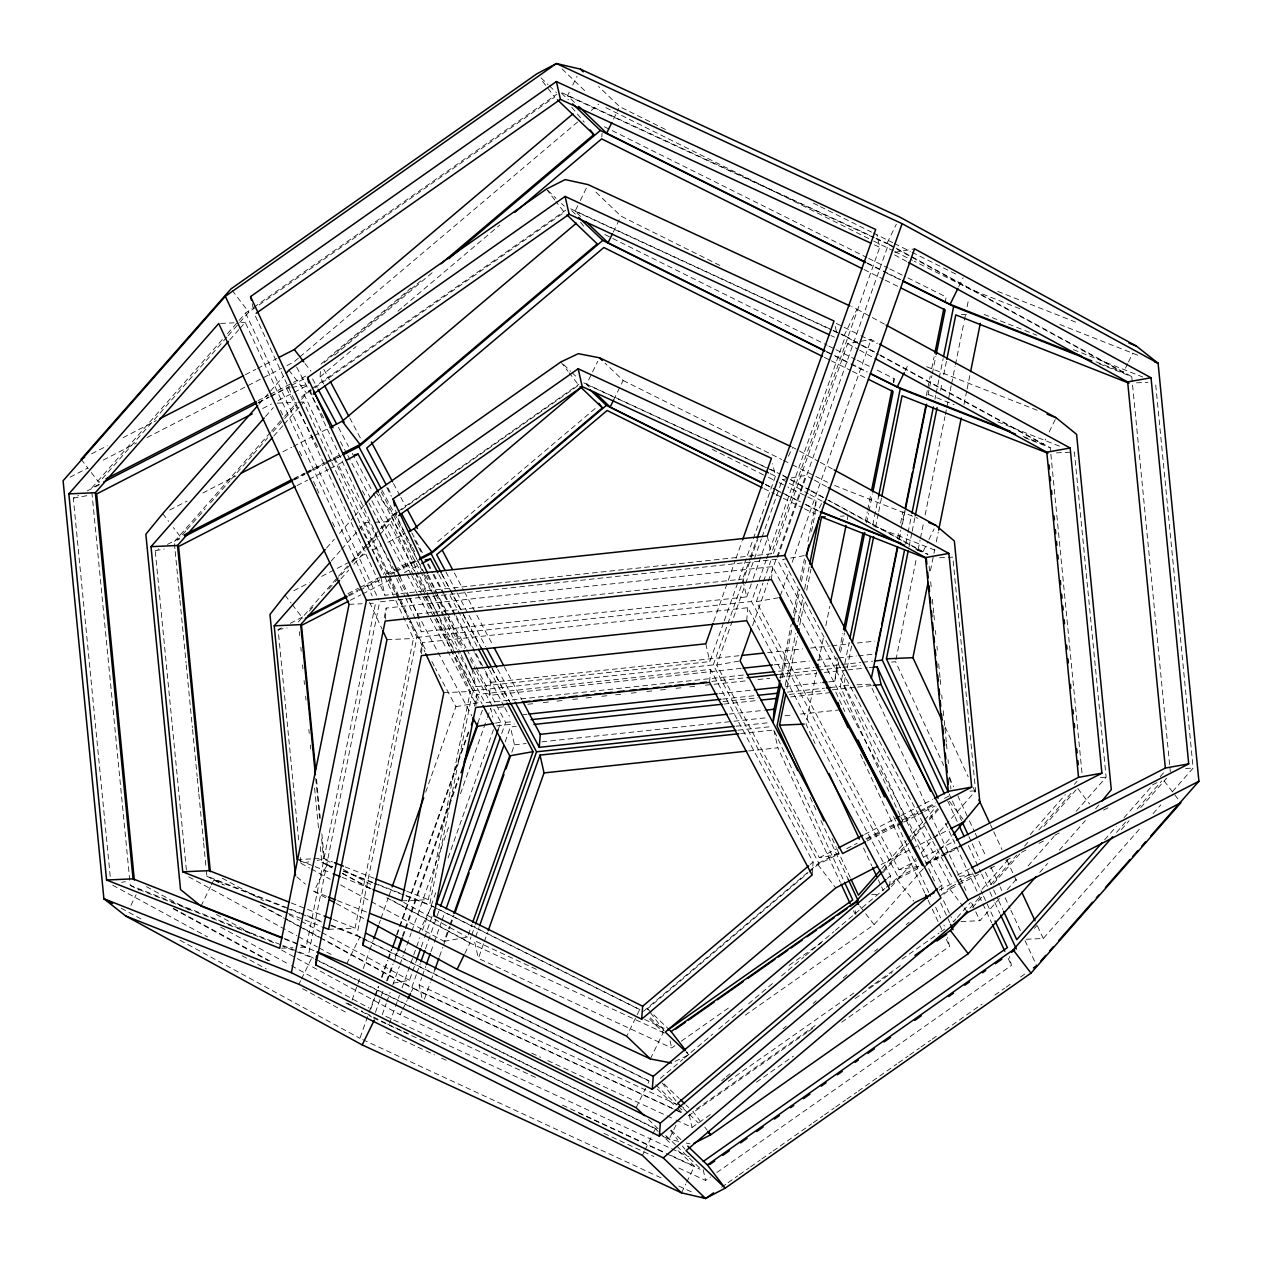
<?xml version="1.0" encoding="UTF-8"?>
<svg xmlns="http://www.w3.org/2000/svg" width="1262" height="1262" viewBox="0 0 1262 1262"><rect width="100%" height="100%" fill="white"/><g stroke="black" fill="none" stroke-linecap="round" stroke-linejoin="round"><path stroke-width="0.75" stroke-dasharray="5 3.75" d="M323.719 384.027L320.012 377.07L320.453 371.501M385.304 619.2L386.172 608.079L772.533 566.622L941.988 884.93L941.547 890.499M421.524 653.763L422.407 642.642L747.751 607.716L890.451 875.781L889.426 888.763M475.853 705.6L476.736 694.479L710.585 669.381L813.138 862.056L812.113 875.023M741.188 668.371L489.467 695.378L490.492 682.411L484.009 670.232M601.8 137.022L602.084 133.315M709.559 682.363L710.585 669.381M746.725 620.699L747.751 607.716M771.508 579.589L772.533 566.622M811.561 531.397L815.063 514.044L816.088 501.061L787.882 487.022M828.85 681.874L834.734 681.243L837.7 658.606M893.843 382.339L894.143 378.632L874.74 368.961M300.545 947.352L306.209 947.099L375.555 603.157L369.876 603.41M313.623 958.205L308.354 955.586L379.657 601.864L776.998 559.224L951.264 886.587L939.259 896.73M384.232 617.749L386.172 608.079M328.577 929.305L355.064 928.138L413.447 638.493L393.649 595.822M360.38 937.019L356.862 935.268L416.902 637.405L409.44 621.314M420.451 652.296L422.407 642.642M401.852 900.863L428.339 899.68L470.3 691.497L434.964 615.367M639.944 1009.568L429.632 904.807L472.777 690.708L456.229 655.041M474.402 706.042L476.736 694.479M780.326 678.404L791.211 624.438M793.546 612.875L798.594 587.808M800.155 580.094L804.43 558.892M807.917 541.54L816.088 501.061M782.03 677.883L792.142 627.766M794.461 616.203L799.903 589.228M801.465 581.514L805.74 560.312M785.201 685.487L795.707 633.414M798.041 621.835L803.089 596.768M804.651 589.038L809.305 565.897M786.904 688.579L797.395 636.537M799.729 624.974L804.399 601.832M806.733 590.269L810.993 569.067M816.498 671.983L806.008 724.025L815.047 743.507M818.833 660.42L823.881 635.354M825.837 625.715L829.718 606.438M847.196 519.707L847.985 515.842M839.262 650.876L842.764 633.508M865.338 521.506L867.278 511.851M867.672 509.927L870.78 494.483M893.354 382.481L894.143 378.632M834.734 681.243L838.615 661.935M840.571 652.28L844.467 632.972M866.647 522.91L868.587 513.255M868.982 511.315L872.484 493.947M899.98 815.236L840.224 686.481L843.316 671.1M844.877 663.418L849.137 642.279M872.768 525.055L878.573 496.234M934.448 880.986L843.679 685.392L845.619 675.738M847.181 668.008L851.85 644.835M875.591 527.059L878.32 513.539M878.715 511.599L881.444 498.096M897.487 538.527L899.049 530.797M900.611 523.067L902.945 511.473M926.308 395.542L927.475 389.753M927.87 387.813L930.204 376.218M931.766 368.488L934.101 356.894M945.017 302.785L946.184 296.996L907.425 277.687M898.796 539.915L900.752 530.261M901.147 528.321L904.649 510.936M928.012 394.99L931.908 375.666M932.302 373.741L935.805 356.357M899.364 539.395L900.91 531.665M902.472 523.935L905.201 510.432M905.722 544.159L907.662 534.504M908.056 532.564L911.558 515.18M934.953 399.202L935.726 395.337M936.12 393.397L938.849 379.878M939.228 377.937L943.124 358.613M909.034 546.777L911.763 533.242M912.158 531.318L914.887 517.783M940.6 390.258L942.146 382.528M943.708 374.798L946.437 361.279M895.957 659.742L916.575 557.504M918.121 549.775L920.077 540.136M920.455 538.211L923.579 522.768M925.125 515.054L944.954 416.665M945.348 414.741L946.516 408.951M946.91 407.011L948.077 401.237M948.456 399.297L951.185 385.793M951.58 383.869L955.066 366.501M955.46 364.576L964.026 322.125M964.405 320.201L965.572 314.412M967.134 306.698L968.68 298.984M930.457 570.708L933.58 555.248M933.975 553.324L934.748 549.459M936.309 541.729L938.25 532.059M963.963 404.534L966.692 391.015M967.086 389.075L970.194 373.615M352.051 1000.167L360.601 976.015M363.235 968.601L369.151 951.879M369.813 950.018L373.095 940.726M379.01 924.021L380.319 920.298M380.982 918.452L388.207 898.008M388.87 896.162L391.504 888.732M425.688 792.142L455.913 706.704L435.548 668.434M661.036 1177.84L359.907 1038.326L368.425 1014.222M369.088 1012.376L374.341 997.548M374.988 995.686L378.269 986.427M381.55 977.151L387.45 960.477M388.112 958.631L391.394 949.355M396.631 934.527L468.786 730.651M370.823 1009.001L374.767 997.848M375.429 996.002L378.71 986.71M381.992 977.419L387.923 960.713M388.57 958.852L391.867 949.56M397.12 934.7L468.77 732.26M375.429 1012.392L383.964 988.288M386.582 980.874L392.482 964.184M395.116 956.77L396.426 953.062M402.326 936.388L458.753 776.935M477.777 723.173L482.384 710.206M387.418 980.716L393.334 964.01M393.981 962.149L397.278 952.857M403.193 936.152L405.165 930.583M405.812 928.722L459.037 778.338M382.26 1014.695L386.204 1003.542M386.85 1001.697L390.147 992.405M392.782 984.975L399.344 966.408M400.007 964.547L403.288 955.255M403.95 953.409L411.175 932.965M411.838 931.119L449.304 825.253M460.488 793.672L486.769 719.372M487.432 717.526L490.713 708.234L492.732 717.147M389.564 1023.23L394.832 1008.37M395.479 1006.508L399.423 995.355M402.057 987.925L419.804 937.792M422.439 930.362L436.904 889.489M448.073 857.923L493.426 729.767M393.287 983.145L409.472 980.258L416.697 959.83M421.303 946.831L423.922 939.417M424.584 937.556L432.472 915.281M498.174 729.61L500.809 722.179L493.442 708.345M681.101 1112.611L411.68 987.799L416.286 974.8M416.949 972.955L420.23 963.663M425.483 948.819L439.933 907.993M501.677 733.522L505.62 722.385L496.392 705.048M421.918 997.516L419.094 985.054L421.729 977.624M422.376 975.763L425.673 966.487M430.926 951.627L433.56 944.213M434.207 942.351L441.432 921.923M442.094 920.077L444.729 912.647M505.179 741.835L510.432 726.975L516.316 726.344M340.598 884.899L444.066 941.31L449.319 926.466M449.982 924.62L453.263 915.344M424.442 999.157L430.358 982.451M431.005 980.59L434.948 969.453M439.555 956.454L442.836 947.163M443.498 945.317L450.061 926.75M450.723 924.888L454.005 915.613M511.836 752.215L514.454 744.801L510.432 726.975M444.066 941.31L467.445 937.145L472.035 924.163M664.254 1033.01L469.038 942.556L470.994 937.003M471.657 935.158L474.938 925.898M475.664 936.877L478.945 927.602M674.886 1045.677L671.652 1047.949L478.377 958.41L483.63 943.566M484.292 941.704L487.574 932.429M713.677 621.535L735.336 560.312M735.998 558.467L741.898 541.777M461.182 654.836L475.979 686.702L709.828 661.603L723.599 622.655M724.262 620.794L738.049 581.845M738.712 579.984L775.467 476.121L772.644 463.643M405.67 598.03L421.35 631.82L746.694 596.894L742.671 579.084L749.896 558.656M750.559 556.81L756.474 540.104M809.762 870.654L818.754 863.05L713.282 664.9L741.472 585.268M742.119 583.407L757.847 538.969M839.072 854.185L819.306 857.718L716.737 665.058L744.974 585.284M745.621 583.438L761.38 538.921M762.043 537.06L782.393 479.56L805.755 475.395L812.649 479.15M746.694 596.894L752.609 580.189M753.272 578.343L767.722 537.486M886.287 887.296L898.26 877.169L751.505 601.485L765.955 560.659M766.618 558.798L845.445 336.086L832.952 330.297M255.429 316.178L384.926 595.238L771.287 553.766L879.74 247.305L876.932 234.842M918.783 866.221L899.017 869.755L756.317 601.69L762.895 583.123M763.557 581.277L770.782 560.849M773.401 553.419L847.654 343.627L871.032 339.462L877.895 343.201M752.578 625.636L767.675 582.981M768.337 581.119L776.209 558.861M776.871 557.015L805.755 475.395M777.66 557.362L888.543 244.039L876.049 238.266M780.342 595.664L788.892 571.528M792.173 562.253L871.032 339.462M130.901 905.375L136.091 894.742M574.494 102.411L567.521 95.723L569.241 92.173M572.711 85.09L577.034 76.241M201.005 906.132L210.517 886.65M211.385 884.883L213.988 879.567L285.07 907.583M613.553 119.038L618.743 108.406M580.599 216.433L575.109 211.18L579.432 202.314M580.299 200.548L588.076 184.615M613.237 232.113L619.295 219.714M332.348 866.915L326.937 864.77L313.954 891.335L326.022 897.913M589.275 387.04L586.483 384.358L591.673 373.741M592.541 371.959L597.731 361.342M298.873 984.265L300.608 980.716M301.476 978.949L311.856 957.7L282.688 946.2M613.632 399.975L620.541 385.793M621.409 384.027L623.144 380.493L605.034 363.14M346.829 963.616L359.812 937.051L649.078 1081.14L646.491 1086.456M418.779 932.65L431.746 906.084L639.66 1009.647L626.678 1036.212M535.498 1077.401L400.149 1014.695L401.884 1011.146M402.736 1009.379L407.074 1000.529M411.396 991.664L413.116 988.13L323.845 939.464M464.873 953.425L470.063 942.793L392.466 900.5M1127.644 363.708L1123.322 372.574L886.839 243.661L896.351 224.179M859.454 344.179L844.01 335.755L856.977 309.19L851.645 306.713M788.419 456.197L792.741 447.332L797.915 450.155M821.546 503.538L818.076 510.621L802.222 502.718M905.106 370.886L908.561 363.803M958.789 286.6L963.127 277.735M650.356 1058.913L663.339 1032.332L648.021 1017.661M636.111 1107.705L645.623 1088.223M915.66 549.08L922.901 551.936L928.091 541.303M928.942 539.537L934.132 528.904M642.39 1155.361L644.109 1151.827M644.977 1150.061L651.902 1135.879M652.769 1134.112L655.357 1128.796L315.374 959.451M675.975 1125.105L669.049 1139.271L661.935 1135.974M1023.103 436.415L1043.153 444.319L1045.741 439.002M1049.195 431.919L1056.12 417.754M681.512 1192.842L685.834 1183.993M686.702 1182.226L694.479 1166.277L677.726 1150.218M1128.512 361.942L1132.834 353.092M1095.637 808.784L1099.249 804.367M222.317 339.541L91.495 488.268L100.203 483.788M227.507 333.657L237.855 321.873M239.165 320.406L245.633 313.039L252.084 308.512M226.876 337.096L98.957 482.51L89.444 470.095M228.17 335.629L248.835 312.124L554.649 97.095L540.388 78.496M229.731 339.951L238.77 329.666M240.064 328.199L245.238 322.331L372.258 596.043M258.978 404.171L283.698 376.076M265.509 416.492L273.318 407.626M270.305 432.55L174.251 541.745L179.472 539.048M271.598 431.083L283.272 417.801M284.581 416.318L296.255 403.035M301.444 397.136L310.468 389.674M185.735 530.971L180.529 536.886L173.399 527.595M187.044 529.504L205.249 508.791M210.454 502.875L229.984 480.68M231.277 479.213L252.1 455.535M253.394 454.052L267.718 437.788M272.923 431.872L283.319 420.041M284.628 418.558L296.333 405.244M301.539 399.328L306.745 393.413L313.181 388.885M273.775 436.021L282.893 425.673M284.187 424.19L303.7 402.01L383.743 574.478M326.527 548.071L334.304 539.237M339.478 533.337L353.739 517.136M355.032 515.653L364.103 505.352M331.243 561.006L340.314 550.689M341.608 549.222L357.162 531.539M358.455 530.072L364.939 522.705L372.495 522.358M298.368 621.961L337.238 577.775M338.531 576.292L350.205 563.041M351.499 561.574L391.662 515.906L396.457 512.53M309.364 611.108L314.553 605.208M328.814 589.007L333.988 583.123M335.282 581.64L350.836 563.972M352.13 562.489L366.39 546.288M367.684 544.805L376.754 534.504M381.944 528.604L393.602 515.353L400.038 510.826M340.882 578.974L348.659 570.14M353.833 564.24L365.507 550.989M366.8 549.506L378.458 536.255M379.752 534.788L391.425 521.522L414.425 571.102M881.728 868.666L906.353 840.666M907.646 839.198L923.2 821.515M924.494 820.048L936.167 806.797M883.432 870.417L906.763 843.899M911.937 838L937.871 808.548M882.785 872.815L908.687 843.347M909.997 841.88L924.241 825.679M929.431 819.779L938.502 809.478M891.366 886.634L915.991 858.649M921.181 852.749L932.839 839.498M934.132 838.015L975.605 790.88L952.984 559.113M745.29 1015.153L874.061 924.62L923.295 868.635M924.604 867.152L938.849 850.951M940.143 849.484L951.816 836.217M956.028 918.925L953.425 921.875L950.949 916.543M957.322 917.442L970.336 902.645M982.041 889.331L1008.07 859.753M1030.186 834.608L1065.317 794.666M1074.435 784.317L1077.038 781.352M969.894 908.277L980.306 896.446M990.717 884.615L1016.746 855.037M1024.555 846.155L1029.76 840.24M1038.863 829.891L1072.7 791.432M972.56 907.567L982.94 895.752M993.32 883.952L1020.579 852.97M1043.942 826.405L1077.701 788.04M960.997 921.544L979.911 920.692L999.425 898.512M1007.234 889.631L1016.336 879.283M1028.057 865.969L1054.07 836.39M1076.202 811.245L1106.127 777.218L1074.388 452.048L1053.565 452.979M1039.778 872.373L1047.586 863.492M1059.307 850.194L1085.32 820.6M1104.629 839.798L1116.255 826.578M1124.016 817.76L1152.427 785.453M1160.188 776.635L1165.362 770.766M1116.523 832.368L1125.562 822.083M1137.204 808.879L1161.75 780.957M1034.493 928.343L1037.096 925.393M1121.287 829.686L1129.048 820.852M1140.706 807.601L1166.624 778.149M1026.227 939.259L1043.264 938.502L1141.447 826.862M1153.074 813.643L1160.835 804.84M1172.461 791.621L1193.142 768.116L1155.44 381.976M298.384 358.156L293.888 361.973L283.398 367.368M299.899 356.878L577.744 121.893M591.263 110.457L598.772 104.115M321.037 364.087L410.923 288.067M324.129 362.636L415.513 285.354M417.012 284.092L421.508 280.29M334.745 355.111L432.298 272.608M320.012 377.07L355.979 346.656M397.924 311.178L402.404 307.376M403.903 306.114L499.784 225.03M437.709 541.682L596.2 407.626M810.141 864.58L813.138 862.056M643.446 1011.319L808.264 871.916M664.08 1030.518L647.438 1008.811L807.428 873.493M808.926 872.231L817.902 864.644L838.82 853.869M887.438 878.32L890.451 875.781M660.341 1078.395L682.789 1059.402M684.272 1058.14L712.714 1034.099M718.693 1029.035L742.64 1008.78M748.618 1003.732L772.565 983.477M781.541 975.889L803.989 956.896M805.487 955.634L833.914 931.593M835.412 930.315L884.788 888.558M891.067 884.473L897.077 879.393L919.73 867.735M938.991 887.47L941.988 884.93M721.643 1080.777L724.656 1078.237M726.155 1076.975L730.651 1073.157M783.181 1028.735L786.179 1026.195M813.201 1003.353L816.198 1000.813M843.205 977.971L847.717 974.154M874.724 951.311L877.721 948.772M906.242 924.667L909.239 922.128M943.866 894.285L949.86 889.221L956.848 885.624M253.694 307.376L556.921 94.177M312.077 388.538L565.692 210.218M314.79 387.75L564.272 212.331L555.958 201.478M398.066 511.41L578.832 384.311M401.647 509.69L578.706 385.194L569.194 372.795M681.322 1041.15L731.219 1006.066M789.16 965.335L821.341 942.698M728.237 1081.345L853.79 993.068M902.078 959.104L939.086 933.075M940.695 931.955L945.522 928.548L943.881 924.999M815.173 1025.533L692.854 1111.538L699.984 1120.845M868.303 988.178L873.13 984.786M874.74 983.65L902.093 964.42M688.232 1115.923L807.017 1032.395M808.626 1031.275L813.438 1027.883M855.163 998.542L892.092 972.576M676.006 1120.025L692.033 1127.439L712.951 1112.737M756.411 1082.181L793.435 1056.152M841.722 1022.188L949.56 946.374L947.541 937.461M678.846 1168.044L705.616 1180.443L710.443 1177.052M716.879 1172.524L1011.43 965.414L1009.411 956.517M721.659 1187.163L726.486 1183.788M728.079 1182.652L737.734 1175.868M739.343 1174.748L748.981 1167.965M750.59 1166.829L760.229 1160.046M761.838 1158.926L771.476 1152.143M773.085 1151.007L811.655 1123.89M813.264 1122.754L822.903 1115.987M824.512 1114.851L834.15 1108.068M835.759 1106.948L845.398 1100.164M847.007 1099.028L856.661 1092.245M858.255 1091.125L896.825 1064.008M898.434 1062.872L908.088 1056.089M909.681 1054.953L919.335 1048.186M920.944 1047.05L930.583 1040.267M932.192 1039.147L937.003 1035.755M945.049 1030.107L982.01 1004.11M994.866 995.071L1004.505 988.288M1006.114 987.168L1010.941 983.776M1020.579 976.993L1027 972.466M91.605 453.847L107.333 445.754M123.061 437.662L156.267 420.577M245.38 374.704L255.87 369.309M257.622 368.409L276.835 358.503M70.088 477.146L87.583 468.155M103.31 460.062L136.533 442.962M147.023 437.551L281.647 368.267M257.984 400.653L268.459 395.258M270.21 394.359L306.903 375.477M258.536 402.294L268.98 396.915M270.715 396.016L289.866 386.172M291.601 385.273L305.514 378.111M110.22 876.412L73.291 498.127L78.528 495.43M87.267 490.918L99.493 484.624M258.521 402.783L268.995 397.388M270.746 396.489L286.474 388.396L290.071 387.75M262.654 408.509L271.393 404.014M278.381 400.417L308.086 385.115M169.66 510.037L187.091 501.077M202.788 493L235.899 475.948M282.956 451.733L291.68 447.253M293.415 446.354L312.597 436.478M314.333 435.579L328.278 428.402M293.825 478.582L304.284 473.203M306.019 472.303L325.202 462.428M326.937 461.529L340.882 454.352M186.382 869.991L155.226 550.705L158.712 548.907M167.42 544.427L181.365 537.249M292.91 479.828L324.287 463.675M326.038 462.775L334.745 458.295L340.141 457.333M294.425 479.891L304.883 474.512M306.619 473.613L341.45 455.677M297.106 485.523L307.565 480.144M309.316 479.245L328.483 469.385M330.234 468.486L344.163 461.308M293.778 590.726L309.458 582.65M321.668 576.371L365.254 553.923M372.243 550.342L380.95 545.847M387.923 542.266L405.37 533.29M298.652 839.908L278.129 629.564L281.615 627.782M290.339 623.286L304.284 616.108M347.87 593.676L358.329 588.281M360.08 587.382L379.263 577.523M386.235 573.926L407.153 563.152L417.943 561.227M348.233 595.143L379.61 578.99M388.333 574.494L393.555 571.796M395.306 570.913L417.974 559.24M349.006 595.901L357.73 591.405M359.481 590.506L382.181 578.816M390.904 574.32L394.407 572.538M396.142 571.639L418.842 559.949M350.315 600.27L360.774 594.891M362.525 593.992L392.166 578.737M404.376 572.443L420.057 564.366M819.306 857.718L836.738 848.742M864.628 834.387L894.285 819.117M901.257 815.536L932.634 799.382M818.754 863.05L839.703 852.26M846.692 848.663L857.166 843.268M865.906 838.788L895.578 823.502M902.567 819.906L918.279 811.813M920.03 810.914L935.741 802.837M944.465 798.341L949.702 795.644M866.726 839.514L919.036 812.586M920.787 811.687L934.732 804.509M867.073 840.981L898.465 824.827M903.702 822.13L922.869 812.255M924.62 811.371L935.079 805.976M881.081 864.565L910.722 849.31M912.458 848.411L931.64 838.536M933.391 837.652L949.087 829.56M899.017 869.755L916.449 860.779M923.421 857.198L954.798 841.044M898.26 877.169L919.162 866.41M926.119 862.829L941.799 854.753M943.55 853.853L957.479 846.692M925.866 863.792L945.049 853.917M946.784 853.017L957.243 847.638M926.702 864.139L958.079 848.001M957.401 875.087L969.642 868.777M939.307 890.089L955.003 882.012M956.738 881.128L972.434 873.052M951.264 886.587L973.885 874.945M958.584 884.725L979.564 873.935M990.039 868.54L995.292 865.842M1005.767 860.447L1011.02 857.75M1021.494 852.355L1028.483 848.758M1038.973 843.347L1044.21 840.65M1054.701 835.255L1059.938 832.557M1103.619 810.078L1108.872 807.38M1152.553 784.885L1157.79 782.188M675.012 1061.374L688.957 1054.764L686.575 1051.656M894.774 252.353L914.54 248.835M291.869 387.434L306.24 384.863M73.291 498.127L89.46 495.24M155.226 550.705L164.218 549.096M278.129 629.564L287.121 627.971M804.288 555.611L782.708 559.46L952.163 877.784M756.317 601.69L779.695 597.525M455.913 706.704L479.292 702.54L434.838 619.043M716.737 665.058L740.1 660.878M495.414 723.142L500.809 722.179M121.767 882.327L125.364 881.681M300.372 857.434L300.94 863.287L309.931 861.678M317.109 860.4L324.302 859.106L332.931 863.807M959.357 876.491L973.728 873.935M409.898 597.999L417.312 614.01L742.671 579.084M416.902 637.405L751.505 601.485M490.492 682.411L740.258 655.593M767.564 652.675L802.695 648.905M810.504 648.053L830.017 645.97M831.958 645.75L849.531 643.872M857.324 643.036L874.897 641.143M472.777 690.708L713.282 664.9M774.347 664.806L809.478 661.036M817.287 660.2L836.801 658.101M838.741 657.896L856.314 656.019M858.255 655.798L873.872 654.126M743.365 675.06L485.002 702.776L457.349 650.813M778.607 671.274L813.832 667.488M815.788 667.282L860.81 662.455M862.766 662.235L872.563 661.193M711.847 681.385L747.025 677.615M776.95 674.571L816.151 670.359M818.107 670.154L840.839 667.551M842.795 667.33L860.384 665.453M891.666 662.093L895.563 661.667L943.708 765.403M498.522 707.398L504.374 706.767M527.8 704.259L533.652 703.628M543.401 702.587L549.254 701.956M557.063 701.12L562.915 700.489M572.68 699.432L578.532 698.817M586.325 697.965L592.178 697.35M601.942 696.293L607.795 695.662M615.604 694.826L621.456 694.21M631.205 693.153L637.058 692.522M646.822 691.481L652.675 690.85M660.483 690.014L666.336 689.383M676.085 688.342L681.937 687.711M689.746 686.875L695.599 686.244M705.363 685.203L748.287 680.597M758.052 679.54L769.757 678.293M779.506 677.237L816.577 673.261M824.386 672.425L845.856 670.122M847.812 669.917L867.325 667.819M869.266 667.614L873.178 667.188M523.099 714.686L527.011 714.26M719.088 693.658L752.404 690.077M785.737 686.496L821.01 682.71M505.62 722.385L513.445 721.548M722.81 699.085L754.124 695.725M787.393 692.144L824.559 688.153M830.443 687.522L840.224 686.481M496.692 725.839L514.265 723.962M723.047 701.546L758.178 697.776M789.397 694.431L824.512 690.661M832.321 689.825L855.731 687.301M857.687 687.096L873.304 685.424M724.072 704.054L757.389 700.473M790.706 696.908L831.863 692.475M729.294 714.055L764.378 710.285M514.454 744.801L526.222 743.539M541.903 741.851L732.023 721.454M733.979 721.233L767.296 717.668M784.932 715.775L792.773 714.923M800.613 714.087L839.814 709.875M736.062 726.202L769.189 722.637M737.939 730.193L771.177 726.612M740.731 733.553L773.858 730.004L843.694 880.497M748.65 750.953L777.881 747.814L840.318 882.39M220.629 323.419L233.88 322.835M241.452 322.488L245.238 322.331M961.455 314.648L967.134 314.396M277.214 403.177L296.144 402.341M298.037 402.262L303.7 402.01M1136.526 382.828L1147.884 382.323M374.388 522.279L391.425 521.522M840.413 516.19L844.199 516.016M939.543 557.757L952.794 557.157M349.069 604.34L362.304 603.741M386.961 639.676L413.447 638.493M443.814 692.68L470.3 691.497M843.679 685.392L849.358 685.14M856.93 684.793L870.165 684.209L965.887 890.467M1185.57 768.448L1193.142 768.116M1100.448 777.471L1106.127 777.218M969.926 791.132L975.605 790.88M297.027 859.532L312.171 858.87M314.064 858.775L323.514 858.365L332.553 861.914M871.648 894.584L879.22 894.253M281.615 948.204L292.973 947.699M678.593 1141.369L669.049 1139.271L664.932 1135.327M686.244 1143.041L690.062 1143.877M997.753 291.396L1077.953 323.009M1019.775 308.701L970.636 289.329L914.24 261.25M1059.812 324.492L1138.072 355.348M984.092 314.443L1036.954 335.282M1073.41 349.653L1142.678 376.959M1095.968 361.784L1123.322 372.574M1099.028 363.724L1131.746 376.628L1170.316 771.776M926.702 366.737L1037.9 410.56M928.548 394.564L954.072 404.629M997.816 421.871L1059.796 446.306M1024.634 437.63L1030.123 439.807M1031.953 440.517L1050.236 447.726L1082.118 774.316M834.671 485.476L917.789 518.24M873.272 525.812L938.344 551.462M917.032 550.074L927.996 554.381L828.724 500.273M345.204 866.899L374.12 878.305M406.648 891.13L428.339 899.68M320.311 846.676L321.826 862.309L332.789 866.631M343.753 870.954L376.644 883.921M378.474 884.646L404.045 894.726M405.875 895.452L429.632 904.807M343.201 871.174L372.116 882.58M373.915 883.29L431.746 906.084M298.842 860.258L331.37 873.067M342.207 877.342L371.123 888.748M326.606 896.32L313.954 891.335L311.115 888.937M337.443 900.595L368.173 912.71M291.27 902.977L324.066 915.912M333.184 919.509L355.064 928.138M206.321 870.291L206.889 876.143L289.187 908.593M291.017 909.318L322.11 921.576M331.259 925.172L356.862 935.268M286.9 908.309L299.662 913.341M301.476 914.051L321.526 921.97M330.644 925.551L359.812 937.051M288.477 913.499L303.054 919.257M304.883 919.966L321.289 926.434M284.344 938.486L306.209 947.099M284.865 939.18L315.847 951.406M91.874 492.18L130.254 885.372L281.095 944.828M282.909 945.553L308.354 955.586M138.678 889.426L235.3 927.523M237.114 928.233L258.994 936.861M260.808 937.571L275.4 943.329M561.921 92.725L874.266 237.43M567.521 95.723L874.345 237.871M876.128 238.692L886.839 243.661M874.392 244.828L879.74 247.305M570.676 208.798L831.169 329.477M575.109 211.18L831.548 329.981M833.33 330.802L844.01 335.755M830.917 335.534L834.466 337.175M583.801 382.875L768.369 468.391M770.151 469.212L777.25 472.493M586.483 384.358L779.758 473.913M770.151 473.644L775.467 476.121M536.413 969.342L474.354 940.584L478.377 958.41M644.582 1019.444L664.08 1028.483M419.094 985.054L677.315 1104.676M679.098 1105.512L686.228 1108.809M413.116 988.13L673.119 1108.588M674.902 1109.408L682.032 1112.705L676.542 1107.452M531.759 1053.186L540.657 1057.319M547.787 1060.616L665.311 1115.072M667.093 1115.892L674.223 1119.189M385.825 1016.352L689.099 1156.844M385.872 1023.308L361.358 1010.815M387.655 1024.129L401.915 1030.738M403.698 1031.575L409.062 1034.051M562.473 1105.118L664.159 1152.238M671.289 1155.535L694.479 1166.277M373.457 1017.961L402.01 1031.18M403.793 1032.016L418.085 1038.626M419.867 1039.446L425.215 1041.939M578.706 1113.037L664.38 1152.727M666.162 1153.563L700.079 1169.275M386.282 1032.505L434.443 1054.827M441.59 1058.124L446.937 1060.616M603.93 1133.339L653.874 1156.481M678.861 1186.091L693.122 1192.685M665.421 129.45L619.61 106.639L598.661 86.557M813.391 203.15L818.675 205.785M820.426 206.668L871.521 232.113M873.272 232.981L892.66 242.635M894.411 243.519L910.265 251.422M912.032 252.29L957.842 275.1M605.823 107.617L871.932 240.174M873.698 241.058L893.086 250.712M894.853 251.595L912.473 260.366M604.435 126.768L866.915 257.511M868.666 258.394L888.054 268.033M889.805 268.916L905.659 276.82M867.357 263.064L881.444 270.084M883.211 270.967L900.816 279.738M867.53 263.521L885.104 272.276M886.855 273.16L900.926 280.148M864.123 269.611L883.495 279.265M885.261 280.148L899.349 287.168M719.797 265.383L621.03 216.181L594.938 191.193M836.217 323.356L859.138 334.777M860.905 335.66L876.774 343.564M604.877 234.543L827.115 345.236M828.882 346.119L834.166 348.754M835.933 349.637L855.336 359.291M857.103 360.175L872.973 368.078M826.768 351.688L849.689 363.109M851.456 363.992L867.341 371.896M826.342 351.782L833.377 355.285M835.144 356.168L866.82 371.943M824.323 357.335L829.623 359.97M831.39 360.853L850.793 370.523M852.544 371.391L866.663 378.426M623.144 380.493L781.714 459.478M783.481 460.346L790.533 463.864M792.284 464.747L827.525 482.289M712.131 449.288L766.744 476.5M768.511 477.367L777.313 481.753M779.08 482.636L786.131 486.154M765.214 484.292L781.083 492.18M782.834 493.063L800.455 501.834M765.86 484.829L774.631 489.199M776.382 490.066L783.386 493.568M785.153 494.436L799.161 501.424M806.181 504.91L818.454 511.015M763.967 488.599L774.537 493.868M776.304 494.736L781.588 497.37M783.339 498.253L802.727 507.908M804.493 508.775L815.063 514.044M362.147 937.903L649.062 1080.824M315.39 959.088L658.101 1129.79M888.543 244.039L1131.746 376.628M894.632 254.877L906.715 261.471M856.977 309.19L884.457 324.16M845.445 336.086L860.936 344.526M862.656 345.472L878.147 353.912M879.866 354.843L1050.236 447.726M861.173 345.11L878.336 354.48M880.056 355.411L1043.153 444.319M847.654 343.627L857.955 349.243M859.674 350.173L871.695 356.72M799.635 451.102L818.596 461.435M820.332 462.381L832.399 468.959M814.384 480.096L826.452 486.675M782.503 475.08L789.349 478.803M791.069 479.734L809.888 490.003M811.608 490.934L827.004 499.342M783.213 475.79L788.387 478.613M790.107 479.544L809.084 489.893M810.803 490.823L826.326 499.295M828.046 500.225L922.901 551.936M782.393 479.56L787.567 482.384M789.286 483.33L808.248 493.663M809.983 494.609L822.051 501.188M343.28 869.455L372.59 885.435M403.635 902.362L467.445 937.145M326.937 864.77L332.111 867.593M342.444 873.225L370.05 888.274M321.826 862.309L332.095 867.909M342.365 873.509L371.47 889.379M386.866 897.771L469.038 942.556M300.94 863.287L309.569 867.988M311.288 868.919L330.25 879.267M336.37 903.56L365.696 919.541M222.349 878.242L263.553 900.705M289.298 914.745L299.599 920.361M301.318 921.292L320.201 931.593M321.92 932.523L409.472 980.258M213.988 879.567L224.289 885.183M262.054 905.769L287.799 919.809M289.519 920.739L301.539 927.302M303.259 928.233L322.141 938.518M206.889 876.143L222.38 884.599M260.24 905.233L284.329 918.373M286.048 919.304L298.1 925.882M299.82 926.813L318.75 937.13M320.469 938.076L411.68 987.799M188.685 876.806L296.838 935.757M298.542 936.704L317.44 946.989M319.144 947.92L331.165 954.482M216.465 914.556L254.23 935.142M281.694 950.112L295.434 957.606M297.138 958.536L400.149 1014.695M146.424 886.665L189.584 910.202M220.645 927.128L289.692 964.767M291.427 965.714L369.103 1008.054M173.209 908.246L269.863 960.95M347.539 1003.29L354.448 1007.06M130.254 885.372L138.883 890.073M173.383 908.877L268.238 960.603M345.867 1002.911L371.738 1017.014M112.697 885.198L207.646 936.956M242.162 955.776L266.329 968.948M302.58 988.698L347.46 1013.165M121.199 908.198L141.959 919.509M180.009 940.253L359.907 1038.326M296.901 876.901L305.42 884.126M562.063 68.937L586.057 91.937M561.527 93.23L568.468 99.872M541.004 77.85L547.992 84.554M549.396 85.879L556.384 92.583M571.749 107.302L584.274 122.177M571.718 210.675L575.961 214.729M547.803 190.388L556.053 198.292M561.543 203.545L564.288 206.179M563.657 364.608L570.613 371.28M572.017 372.621L577.586 377.953M647.438 1008.811L668.339 1028.83M686.165 1052.098L688.957 1054.764M650.214 1017.803L663.749 1030.754M664.033 1083.932L679.13 1098.397M685.992 1104.96L688.736 1107.594M683.231 1108.493L698.343 1122.959M655.767 1084.815L676.937 1105.102M678.357 1106.443L684.004 1111.854M657.313 1089.027L675.17 1106.127M671.005 1130.089L683.594 1142.142M665.784 1135.532L675.501 1144.839M676.889 1146.164L700.473 1168.77M648.463 1119.536L658.07 1128.749M655.357 1128.796L658.149 1131.478M659.553 1132.819L672.125 1144.871M1164.227 781.052L1180.869 802.758M1077.78 788.545L1089.674 804.052M580.567 222.191L584.148 226.845M546.43 189.079L554.759 199.932M949.308 801.338L964.767 821.483M560.864 361.942L567.995 371.249M949.86 889.221L962.938 906.274M964.121 907.835L967.686 912.489M897.077 879.393L913.72 901.1M859.785 906.006L864.549 912.205M865.732 913.767L874.061 924.62M817.902 864.644L835.744 887.912M305.01 363.472L310.957 371.217M232.192 290.418L248.835 312.124M288.903 370.16L306.745 393.413M375.76 492.085L393.602 515.353M704.748 1127.045L707.13 1130.153M662.282 1083.08L677.741 1103.24M285.054 595.207L291.001 602.968M292.185 604.514L302.896 618.475M670.595 1130.515L677.726 1139.823M682.49 1146.022L684.872 1149.13M162.703 513.634L168.635 521.38M81.131 459.242L88.261 468.549M454.336 572.916L463.58 590.269M464.495 592.004L493.142 645.813M504.232 666.651L521.79 699.621M445.928 572.017L456.087 591.105M457.018 592.84L468.107 613.663M469.022 615.399L485.649 646.649M497.67 669.207L514.297 700.457M442.173 574.51L449.572 588.423M450.502 590.159L481.027 647.516M492.133 668.371L509.706 701.388M393.476 483.551L399.928 495.65M400.843 497.386L405.449 506.03M441.353 573.469L462.523 613.253M463.454 614.973L480.017 646.112M491.991 668.592L510.4 703.186M438.845 574.604L446.227 588.486M449.935 595.443L477.651 647.501M489.656 670.075L506.283 701.309M387.86 487.873L391.535 494.799M411.791 532.848L422.849 553.592M428.37 563.972L432.961 572.617M433.891 574.352L444.019 593.377M444.934 595.096L455.061 614.121M455.976 615.856L475.317 652.17M476.231 653.905L484.513 669.459M485.444 671.195L503.853 705.789M504.768 707.509L509.375 716.153M323.813 369.309L329.366 379.736M349.748 418.006L360.853 438.876M386.787 487.589L391.409 496.281M414.551 539.773L421.965 553.687M427.518 564.13L432.156 572.822M433.071 574.557L443.262 593.692M444.192 595.427L473.818 651.097M474.749 652.833L483.078 668.481M381.944 490.066L411.475 545.547M412.406 547.282L415.166 552.472M427.171 575.015L446.559 611.423M447.474 613.158L465.93 647.832M466.861 649.567L475.159 665.169M476.089 666.904L495.461 703.313M381.124 491.864L424.647 573.626M425.578 575.362L434.838 592.761M435.753 594.497L446.874 615.367M447.789 617.102L464.463 648.416M470.016 658.859L475.569 669.286M476.5 671.037L489.467 695.378M379.294 493.899L432.677 594.213M433.607 595.932L443.735 614.957M444.65 616.692L461.214 647.816M473.187 670.296L492.527 706.625M312.582 378.884L317.188 387.544M338.405 427.376L348.549 446.432M352.224 453.358L372.511 491.47M373.442 493.205L414.93 571.15M415.845 572.869L425.988 591.925M426.919 593.661L456.418 649.094M407.153 563.152L423.795 594.402M424.71 596.137L435.8 616.96M436.731 618.695L455.203 653.416M456.134 655.152L482.005 703.754M340.393 441.621L346.876 453.799M347.807 455.535L370.949 499.026M371.88 500.762L410.765 573.816M411.696 575.567L421.871 594.702M422.802 596.437L433.923 617.307M296.665 367.195L325.375 421.145M362.446 490.76L365.223 495.982M368.93 502.939L405.985 572.554M406.916 574.289L417.107 593.44M418.022 595.175L446.748 649.125M447.679 650.876L476.389 704.827M334.745 458.295L394.58 570.708M398.271 577.633L408.399 596.642M409.314 598.377L471.909 715.98M286.474 388.396L318.876 449.272M359.623 525.812L387.402 577.996M388.333 579.731L409.629 619.737M410.544 621.472L426.288 651.05M431.841 661.477L434.617 666.699M945.096 726.975L968.191 776.745M973.144 787.409L976.441 794.524M990.465 824.733L992.942 830.065M993.762 831.847L1002.012 849.626M1006.966 860.29L1017.693 883.4M1037.49 926.056L1043.264 938.502M949.513 777.913L953.662 786.857M957.811 795.801L968.601 819.054M969.421 820.836L974.406 831.563M975.242 833.362L986.032 856.598M991.001 867.325L999.299 885.214M1000.135 886.997L1001.791 890.578M1005.12 897.739L1010.089 908.466M1010.925 910.249L1020.879 931.719M1025.028 940.647L1036.654 965.698M949.134 793.924L951.611 799.256M952.431 801.039L961.502 820.584M968.932 836.58L971.409 841.912M972.229 843.694L979.659 859.69M985.433 872.137L992.847 888.132M993.667 889.915L997.8 898.796M998.621 900.579L1002.754 909.46M947.699 800.976L957.621 822.382M968.38 845.556L980.795 872.294M981.615 874.077L989.061 890.12M989.897 891.903L994.03 900.816M994.85 902.598L999.819 913.294M973.586 874.724L982.656 894.285M983.477 896.052L994.204 919.162M945.443 823.218L978.429 894.316M979.249 896.099L991.632 922.759M1008.117 958.315L1011.43 965.414M971.661 902.914L974.958 910.028M975.778 911.811L979.911 920.692M943.519 900.547L950.128 914.761M900.8 817.035L903.292 822.398M940.632 902.866L949.765 922.538M835.791 692.065L844.862 711.626M893.543 816.53L930.678 896.541M935.631 907.22L940.584 917.884M860.447 754.329L862.924 759.661M863.744 761.443L924.809 893.023M928.106 900.137L931.403 907.252M932.224 909.034L942.13 930.362M946.263 939.259L949.56 946.374M863.523 847.969L871.742 865.669M878.32 879.835L880.781 885.151M881.602 886.918L883.242 890.467M832.115 838.52L836.217 847.37M837.037 849.152L850.194 877.469M810.157 797.347L815.946 809.825M820.915 820.537L848.222 879.393M853.475 910.707L855.115 914.256M428.402 575.046L436.62 592.746M437.441 594.528L447.3 615.761M448.12 617.544L462.081 647.643M433.245 594.623L397.088 516.726L395.479 509.596M434.065 596.405L443.104 615.872M443.924 617.654L460.362 653.053M391.662 515.906L418.984 574.762M419.804 576.56L428.086 594.386M428.906 596.169L455.408 653.259M415.245 572.869L434.144 613.6M399.991 576.655L409.062 596.216M395.763 576.702L311.604 395.321L310.389 389.99M396.583 578.469L404.834 596.263M364.939 522.705L388.759 574.052M389.579 575.819L408.478 616.55M409.298 618.317L424.915 651.949M304.047 394.186L398.65 598.062M399.486 599.844L408.604 619.516M384.563 576.261L392.829 594.039M245.633 313.039L378.837 600.081M280.527 410.292L283.003 415.624M299.504 451.197L301.981 456.528M313.528 481.421L316.005 486.753M316.825 488.536L319.302 493.868M332.505 522.326L334.982 527.658M369.64 602.337L382.007 629.012M835.207 326.353L836.832 333.483M855.147 910.675L855.952 914.224M767.249 535.956L771.287 553.766M773.858 730.004L777.881 747.814M705.789 643.794L709.828 661.603M703.186 1169.764L705.616 1180.443M689.21 1114.977L692.033 1127.439M670.043 1040.819L671.652 1047.949M471.941 668.892L475.979 686.702M417.312 614.01L421.35 631.82M380.903 577.412L384.926 595.238M252.195 303.7L253.804 310.831M929.132 566.117L929.715 571.97M930.662 581.75L931.23 587.603M932.381 599.34L933.722 613.016M933.912 614.973L934.479 620.825M935.426 630.606L935.82 634.502M936.956 646.239L937.335 650.135M938.676 663.812L940.016 677.489M940.206 679.445L940.963 687.269M941.72 695.078L942.115 698.99M943.25 710.711L944.023 718.535M944.213 720.492L944.781 726.344M944.97 728.3L946.311 741.977M946.5 743.933L947.257 751.758M948.014 759.566L948.409 763.478M949.734 777.155L950.885 788.876M316.51 779.269L320.311 818.218M321.842 833.788L324.302 859.106M315.721 778.512L319.712 819.401M321.621 838.883L323.514 858.365M299.331 631.726L299.709 635.638M300.845 647.359L301.224 651.271M302.565 664.948L302.943 668.86M304.095 680.581L304.473 684.493M305.625 696.214L306.003 700.126M308.859 729.436L309.237 733.348M310.389 745.069L310.767 748.981M314.585 788.056L318.592 829.102M174.44 543.701L175.008 549.569M175.197 551.526L179.788 598.456M179.977 600.412L186.082 662.992M186.271 664.948L192.376 727.527M192.565 729.483L197.156 776.414M197.345 778.37L198.686 792.063M198.875 794.019L203.45 840.949M203.639 842.906L206.116 868.335"/><path stroke-width="1.5" d="M315.815 965.004L385.162 621.062L771.508 579.589L940.963 897.913L659.332 1136.116L315.815 965.004L316.557 955.728M362.983 945.254L421.382 655.625L746.725 620.699L889.426 888.763L652.265 1089.343L362.983 945.254L363.424 939.701M433.749 915.628L475.711 707.461L709.559 682.363L812.113 875.023L641.648 1019.191L433.749 915.628L434.175 910.076M734.121 726.407L539.253 747.325L540.262 734.342L522.705 701.356M641.648 1019.191L642.673 1006.224L808.658 865.842M652.265 1089.343L653.274 1076.36L885.94 879.582M659.332 1136.116L660.341 1123.133L937.492 888.732M779.948 680.328L774.111 709.244L773.101 722.227L780.862 683.673M687.774 1146.164L707.351 1164.905L725.177 1188.157L686.055 1150.676L967.686 912.489L1180.869 802.758L1030.991 973.128L725.177 1188.157L705.584 1198.474L663.228 1157.885L291.364 972.671L366.437 600.333L225.346 296.302L556.416 63.526L580.488 69.158L899.806 217.096L1136.289 346.009L1158.106 363.235L1198.9 781.241L1150.881 835.838M792.915 623.917L794.082 618.128M806.513 556.447L808.847 544.884M784.428 689.336L777.045 725.981L797.742 770.577M796.48 629.549L797.253 625.7M809.699 563.972L819.038 517.688M823.897 820.821L779.522 725.208L785.737 694.368M798.183 632.688L798.956 628.823M811.387 567.143L821.499 517.026L825.269 516.852M817.287 668.119L818.06 664.269M830.491 602.589L846.029 525.481M843.537 629.643L863.003 533.1M871.569 490.618L891.808 390.21M844.846 631.032L864.707 532.564M872.878 492.006L893.117 391.599L868.43 379.31M849.91 638.43L870.433 536.587M878.573 496.234L900.263 388.617L870.338 373.71M852.244 642.91L873.651 536.713M881.822 496.155L902.062 395.747L1047.902 453.232M934.89 353.029L943.834 308.591M875.828 653.921L880.892 628.792M881.665 624.942L897.25 547.645M905.422 507.072L912.442 472.288M913.215 468.423L926.071 404.66M936.199 354.417L945.159 309.979L901.115 288.036M871.332 678.42L897.803 547.109M905.595 508.491L926.608 404.219M944.386 793.845L882.343 660.136L904.554 549.964M911.953 513.24L933.391 406.932M943.519 356.673L953.646 306.414L902.677 281.032M948.314 792.142L886.445 658.843L908.261 550.642M915.265 515.858L937.082 407.642M946.831 359.339L955.791 314.901L1128.954 383.159M941.799 719.876L912.931 657.66L928.122 582.303M938.644 530.135L961.234 418.053M970.588 371.691L980.322 323.372M373.757 938.881L378.348 925.882M392.151 886.87L423.716 797.726M392.514 947.715L396.457 936.562M471.404 724.83L473.376 719.261M397.735 949.355L401.679 938.234M464.006 762.106L477.777 723.173M397.924 951.012L402.531 938.013M461.009 772.77L477.446 726.36L472.84 717.699M416.697 959.83L420.64 948.693M436.415 904.128L498.174 729.61M420.877 961.818L424.821 950.68M440.596 906.132L500.367 737.245M426.319 964.625L430.263 953.488M446.038 908.924L503.869 745.542M453.91 913.483L509.722 755.828L482.92 705.49M434.948 969.453L438.892 958.3M455.314 911.89L469.117 872.91M470.442 869.187L503.948 774.505M505.92 768.937L510.511 755.938M472.682 922.301L533.085 751.647L507.214 703.044M475.585 924.036L536.539 751.805L510.637 703.139M479.607 925.756L540.01 755.102L738.775 733.758M488.236 930.583L544.032 772.912L540.01 755.102M713.014 623.381L705.789 643.794L471.941 668.892L463.722 651.176M742.561 539.915L771.445 458.295L578.17 368.756L393.066 498.916L394.675 506.03M757.121 538.243L834.008 321.021L565.108 196.43L307.565 377.512L308.78 382.859M751.269 629.344L740.1 660.878L842.669 853.554L865.338 841.88M663.228 1157.885L968.112 900.027L784.68 555.438L902.093 223.674L556.416 63.526L536.823 73.843L231.009 288.872L81.131 459.242L84.617 457.443M865.59 262.18L606.643 133.204L611.833 122.572M825.001 350.804L608.047 242.746L612.37 233.88M763.463 483.409L610.161 407.058L613.632 399.975M713.629 1192.827L705.584 1198.474L681.512 1192.842L362.194 1044.904L374.293 1020.122M407.926 998.747L410.529 993.446M671.526 1063.014L650.356 1058.913L457.081 969.358L464.006 955.192M870.859 373.647L897.314 386.835L904.239 372.653M902.582 280.606L950.144 304.3L957.937 288.367M953.11 834.75L979.848 802.253L954.356 541.004L935.868 525.371L834.119 469.906M1101.647 801.417L1111.286 789.649L1076.596 434.349L1056.12 417.754L886.161 325.091M225.346 296.302L63.1 480.759L103.894 898.765L125.711 915.991L362.194 1044.904M68.858 493.884L218.736 323.498L349.069 604.34L279.722 948.283L106.56 880.024L68.858 493.884L95.36 492.701L228.438 341.418M257.685 405.654L162.703 513.634L145.856 534.236L180.529 889.536L201.005 906.132L281.221 937.745M286.3 373.11L288.903 370.16L546.43 189.079L565.171 179.583L588.076 184.615L849.862 305.893M286.648 912.789L182.738 871.821L151.014 546.667L264.215 417.974M151.014 546.667L177.5 545.484L272.482 437.504M325.233 549.538L285.054 595.207L269.973 614.452L295.482 875.702M365.396 503.869L375.76 492.085L560.864 361.942L578.296 353.675L599.466 357.793L790.958 446.511M297.027 859.532L274.217 625.826L329.95 562.473M274.217 625.826L300.703 624.643L339.588 580.457M880.434 870.133L858.397 895.184L851.014 879.251M668.339 1028.83L671.116 1031.511L856.22 901.352L882.138 871.884M914.966 955.366L950.381 930.473L967.291 911.243M693.674 1143.435L710.695 1134.806L968.222 953.725L1035.881 876.806M1102.042 842.732L1016.762 939.669L1003.574 911.243M707.351 1164.905L1013.165 949.876L1112.642 836.785M1040.551 961.265L1045.741 955.366M1049.621 950.933L1053.518 946.516M1058.708 940.6L1092.466 902.235M1096.362 897.818L1098.95 894.868M1105.449 887.486L1130.105 859.454M1132.708 856.504L1137.898 850.604M1141.794 846.171L1145.675 841.738M278.587 357.603L294.314 349.511L572.948 113.848M440.974 263.821L593.787 134.577L590.222 129.923M448.799 258.647L600.381 130.459L865.764 262.654M514.77 212.363L601.658 138.867L862.356 268.727M330.013 427.502L342.223 421.224L576.387 223.185M342.633 453.452L360.064 444.492L597.226 243.897L567.017 214.966M343.201 454.777L358.865 446.716L602.779 240.427L824.575 350.899M408.856 531.491L414.078 528.794L581.561 387.15M419.71 558.34L431.919 552.062L602.384 407.894L598.819 403.241M418.842 559.949L431.068 553.655L606.375 405.386L762.358 483.094M250.57 296.586L556.384 81.557L875.718 229.495L767.249 535.956L380.903 577.412L250.57 296.586L251.39 300.151M256.218 313.26L560.423 99.367L870.827 243.172M313.213 394.201L569.13 214.256L829.134 334.698M398.697 515.59L582.192 386.582L768.369 472.824M667.63 1030.123L852.733 899.98L844.515 882.28M675.801 1029.019L685.392 1022.267M688.595 1020.027L714.197 1002.028M717.384 999.772L742.987 981.789M747.782 978.413L774.978 959.294M778.181 957.038L787.772 950.286M790.974 948.046L802.175 940.158M806.97 936.798L816.561 930.047M819.764 927.791L834.166 917.663M837.369 915.423L846.96 908.672M850.162 906.416L858.16 900.8L848.222 879.393M937.035 940.979L946.658 934.211M703.186 1161.497L1007.391 947.604L995.024 920.944M709.922 1164.432L714.765 1161.024M722.826 1155.361L729.278 1150.818M740.573 1142.883L747.025 1138.34M756.695 1131.541L763.147 1126.998M774.442 1119.063L779.269 1115.655M790.564 1107.72L793.798 1105.449M803.468 1098.65L809.92 1094.122M821.215 1086.172L826.042 1082.78M837.337 1074.83L842.18 1071.438M855.084 1062.367L858.302 1060.096M867.988 1053.297L874.44 1048.754M884.11 1041.955L890.562 1037.411M914.761 1020.406L921.213 1015.863M948.63 996.586L953.473 993.178M964.752 985.243L969.595 981.836M982.499 972.765L985.717 970.51M995.402 963.695L1001.854 959.167M1011.525 952.353L1014.758 950.097M1033.436 967.954L1036.654 965.698M159.753 418.779L243.629 375.603M105.945 478.913L256.233 401.553M103.673 481.989L256.801 403.177M252.179 413.904L96.653 493.947L134.34 880.087M241.121 473.266L279.47 453.531M184.015 535.104L292.09 479.481M184.694 536.366L292.689 480.775M295.371 486.422L178.589 546.525L210.328 871.695M345.914 460.409L358.108 454.131L378.363 492.18M308.117 615.777L346.482 596.043M305.357 618.364L347.255 596.8M348.58 601.169L301.492 625.4L315.563 769.52M421.808 563.467L430.531 558.987L437.914 572.869M838.473 847.843L862.892 835.286M896.02 818.233L899.506 816.435M934.385 798.483L948.33 791.306L971.693 787.125L948.882 553.419L828.172 487.621M898.465 824.827L901.951 823.029M938.565 804.178L971.693 787.125M877.595 866.363L835.744 887.912L665.279 1032.079L684.777 1050.757M950.822 828.677L964.767 821.483M956.533 840.145L1078.537 777.345L1101.9 773.18L1070.16 448.01L879.614 344.132M958.978 846.739L1101.9 773.18M971.377 867.877L1165.347 768.053L1188.709 763.873L1151.023 377.748L914.54 248.835L806.087 555.296L975.526 873.604L1188.709 763.873M934.085 892.786L914.903 902.645L677.741 1103.24L680.486 1105.875M968.112 900.027L1198.9 781.241M354.527 454.762L358.108 454.131M908.435 262.417L1127.66 381.913L1151.023 377.748M425.136 559.949L430.531 558.987M875.134 358.597L1046.797 452.19L1070.16 448.01M823.77 502.118L925.519 557.583L948.882 553.419M477.446 726.36L493.616 723.473M509.722 755.828L533.085 751.647M366.437 600.333L784.68 555.438M742.198 655.388L763.668 653.085M743.129 668.166L772.407 665.011M747.278 674.634L774.694 671.699M874.519 660.988L882.343 660.136M522.152 701.924L529.993 701.073M533.921 700.662L541.761 699.811M547.645 699.18L553.513 698.549M559.397 697.918L565.281 697.287M569.194 696.876L577.034 696.025M582.918 695.394L588.802 694.763M594.67 694.132L600.554 693.501M604.482 693.09L612.322 692.239M618.191 691.608L624.075 690.977M629.959 690.346L635.843 689.715M639.755 689.289L647.595 688.453M653.479 687.822L659.348 687.191M665.232 686.56L671.116 685.929M675.028 685.503L682.868 684.667M686.796 684.241L694.636 683.405M700.52 682.774L706.389 682.143M747.546 677.726L776.95 674.571M873.178 667.188L877.074 666.762L938.108 798.294M528.983 714.055L717.131 693.863M754.376 689.872L779.853 687.127M822.966 682.505L826.894 682.079M531.05 719.655L720.854 699.29M758.036 695.299L777.613 693.201M826.531 687.948L830.443 687.522M873.304 685.424L881.097 684.588L930.599 791.227M533.952 724.451L722.101 704.259M761.302 700.063L776.982 698.375M540.262 734.342L727.338 714.26M766.318 710.08L774.111 709.244M536.539 751.805L735.983 730.398M544.032 772.912L746.694 751.158M886.445 658.843L912.931 657.66M779.522 725.208L804.115 724.104M182.738 871.821L209.24 870.638L289.44 902.267M106.56 880.024L133.046 878.841L282.514 937.761M1129.001 343.122L1136.289 346.009M1154.462 361.8L1158.106 363.235L902.093 223.674M950.144 304.3L1081.392 356.042M953.646 306.414L1091.756 360.869M1047.003 414.157L1056.12 417.754M897.314 386.835L1010.341 431.383M900.263 388.617L1015.5 434.033M928.643 522.515L935.868 525.371M821.688 512.041L901.21 543.386M820.205 511.899L904.239 545.026M821.499 517.026L926.308 558.34L926.876 564.193M334.367 862.64L343.39 866.189M375.918 879.015L404.834 890.42M333.168 873.793L340.409 876.633M372.937 889.458L401.852 900.863L443.814 692.68L425.736 653.732M328.42 897.03L335.645 899.885M369.971 913.42L418.779 932.65L626.678 1036.212L650.356 1058.913M324.066 915.912L331.37 918.783M323.104 927.16L328.577 929.305L386.961 639.676L382.843 630.779M317.677 952.116L346.829 963.616L636.111 1107.705L644.346 1115.592M291.364 972.671L103.894 898.765L112.555 903.482M125.711 915.991L298.873 984.265L642.39 1155.361L681.512 1192.842M702.019 1196.818L705.584 1198.474M822.572 356.468L603.851 247.51L366.69 448.105L386.014 484.419M762.201 487.716L607.148 410.481L436.684 554.649L444.997 570.282M436.526 903.529L642.673 1006.224M365.775 933.154L653.274 1076.36M316.841 952.021L660.341 1123.133M329.477 899.79L334.651 902.614M367.416 920.487L457.081 969.358M580.488 69.158L583.281 71.824M578.69 106.434L606.643 133.204M572.632 103.863L600.381 130.459M557.457 99.777L593.787 134.577M586.089 221.702L608.047 242.746M578.785 217.427L602.779 240.427M599.466 357.793L602.242 360.475M594.844 392.372L610.161 407.058M590.143 389.832L606.375 405.386M580.094 386.535L602.384 407.894M680.502 1099.707L684.619 1103.651M707.95 1132.172L710.695 1134.806L708.313 1131.698M1013.165 949.876L1030.991 973.128M950.381 930.473L968.222 953.725M856.22 901.352L858.602 904.46M294.314 349.511L303.826 361.926M342.223 421.224L360.064 444.492M414.078 528.794L431.919 552.062M671.116 1031.511L685.392 1050.11M779.695 597.525L922.38 865.59M442.331 550.358L452.49 569.446M494.073 647.548L503.301 664.916M486.58 648.384L496.739 667.472M515.227 702.193L539.253 747.325M431.068 553.655L441.243 572.774M481.027 647.516L491.202 666.636M371.391 442.047L392.561 481.816M407.295 509.485L417.422 528.51M478.566 649.252L488.741 668.339M401.663 513.823L410.876 531.113M330.297 381.487L348.817 416.271M358.865 446.716L381.029 488.331M324.649 385.762L344.084 422.297M318.119 389.28L336.56 423.922M313.544 391.173L332.994 427.708M978.918 799.856L989.645 822.966M1021.81 892.281L1035.014 920.724M962.338 822.367L968.112 834.813M959.278 825.947L964.247 836.643M1000.64 915.076L1016.367 948.961M953.788 832.068L957.085 839.183M992.453 924.541L1004.82 951.201M950.601 924.32L953.078 929.7M858.065 740.068L884.473 796.969M848.064 727.653L839.814 709.875L838.205 702.745M925.63 894.805L927.27 898.355M829.024 773.606L859.422 839.12M872.563 867.436L876.68 876.301M841.139 884.157L850.178 903.624M393.066 498.916L427.581 573.279M307.565 377.512L399.991 576.655M877.074 666.762L881.097 684.588M556.384 81.557L560.423 99.367M565.108 196.43L569.13 214.256M578.17 368.756L582.192 386.582M1127.66 381.913L1165.347 768.053M1049.037 464.984L1049.432 468.912M1050.189 476.736L1050.568 480.664M1051.53 490.461L1051.909 494.373M1054.022 515.921L1054.401 519.834M1055.347 529.63L1055.742 533.542M1056.499 541.382L1056.878 545.294M1057.84 555.091L1058.219 559.019M1060.332 580.552L1060.711 584.48M1061.658 594.276L1062.052 598.188M1062.809 606.028L1063.188 609.94M1064.15 619.737L1064.529 623.649M1066.627 645.197L1067.021 649.125M1067.967 658.906L1068.362 662.834M1070.46 684.383L1070.839 688.295M1072.937 709.843L1073.331 713.756M1074.277 723.552L1074.672 727.464M1076.77 749.013L1077.149 752.941M1077.922 760.765L1078.3 764.693M1046.797 452.19L1078.537 777.345M927.633 571.986L928.201 577.822M928.974 585.615L929.542 591.452M930.11 597.305L930.678 603.141M931.435 610.934L932.003 616.771M932.586 622.623L933.344 630.401M933.912 636.253L934.479 642.09M935.237 649.883L935.805 655.719M936.388 661.572L936.956 667.409M937.713 675.202L938.281 681.038M939.038 688.831L939.622 694.684M940.19 700.52L940.758 706.357M941.515 714.15L942.083 720.003M942.651 725.839L943.424 733.632M943.992 739.469L944.56 745.321M945.317 753.098L945.885 758.951M946.453 764.788L947.226 772.581M947.794 778.417L948.361 784.27M925.519 557.583L948.33 791.306M300.703 624.643L315.342 774.616M177.5 545.484L209.24 870.638M95.36 492.701L133.046 878.841"/></g></svg>
